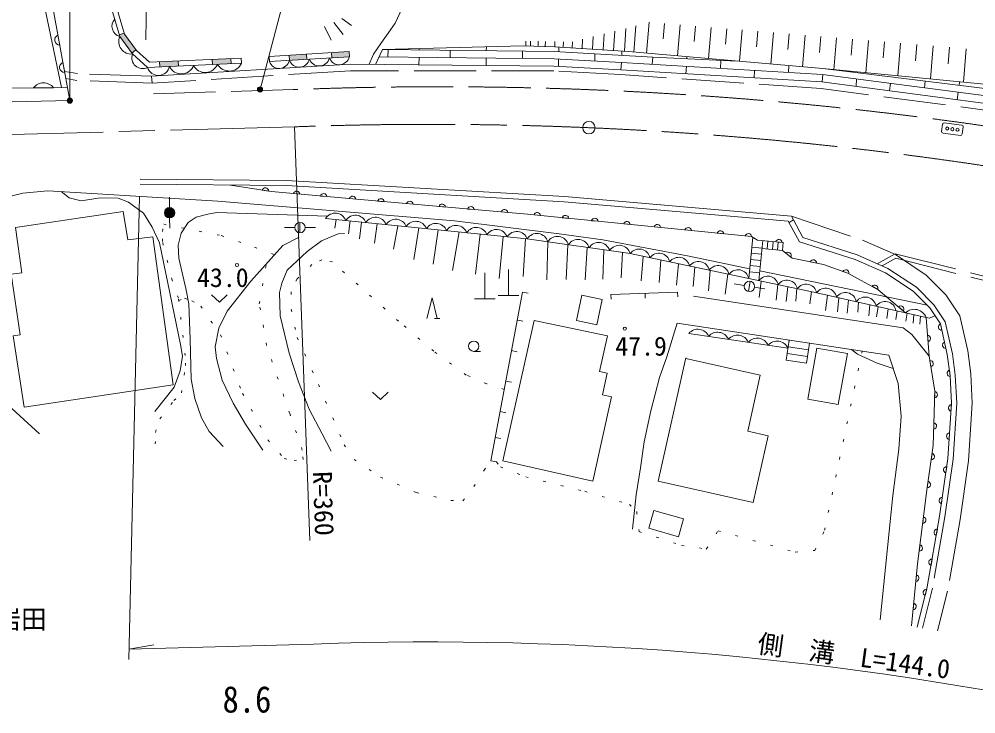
# Model space of a CAD drawing. Units: millimetres, scale not verified, with parts at other scales. Extents: x 40000 to 680000, y 20000 to 380000.
# Drawn here: x 411368 to 503862, y 248561 to 315674 of the extents above; entities that cross this region are included whole.
import ezdxf
from ezdxf.enums import TextEntityAlignment as Align

# ---------------------------------------------------------------- set-up
doc = ezdxf.new("R2010")
doc.units = ezdxf.units.MM
doc.header["$LTSCALE"] = 1000
for name, pattern in [('CHAIN', [18.5, 12, -1.5, 3.5, -1.5]), ('DASHED', [7.5, 6, -1.5]), ('DOTTED', [1.75, 0.25, -1.5])]:
    doc.linetypes.add(name, pattern=pattern)
for name, color, linetype, lineweight in [('M-BGD', 7, 'Continuous', 13), ('M-BMK', 2, 'CHAIN', 13), ('M-BMK-SRVR', 3, 'Continuous', 13), ('M-STR-HTXT', 7, 'Continuous', 13), ('M-STR-STRC', 7, 'Continuous', 13)]:
    doc.layers.add(name, color=color, linetype=linetype, lineweight=lineweight)
doc.layers.add('M-BMK-HTXT', color=7, linetype='Continuous')
doc.styles.add('ＭＳ ゴシック', font='')
doc.styles.get('ＭＳ ゴシック').set_extended_font_data('MS Gothic')

msp = doc.modelspace()

# ---------------------------------------------------------------- hatches: boundary and pattern name
at = {"layer": 'M-BGD'}
for points in [[(421562, 314217), (421533, 314315), (421053, 314174), (421107, 313992), (422275, 312391), (422656, 312717)], [(431836, 311863), (430038, 311785), (430069, 311286), (431867, 311363)], [(439161, 312295), (437464, 312191), (437495, 311692), (439191, 311796)], [(443267, 312548), (441571, 312444), (441601, 311945), (443298, 312049)], [(426740, 311643), (424942, 311566), (424972, 311067), (426771, 311144)], [(425908, 297471, -1), (425918, 296472, -0.41421), (425413, 296967, -0.41421)]]:
    msp.add_hatch(color=256, dxfattribs=at).paths.add_polyline_path(points)
at = {"layer": 'M-STR-HTXT'}
for points in [[(434876, 309006, -0.41421), (434776, 308667, -0.41421), (434437, 308767, -1)], [(416444, 307976, -0.41421), (416440, 307622, -0.41421), (416087, 307625, -1)]]:
    msp.add_hatch(color=256, dxfattribs=at).paths.add_polyline_path(points)

# ---------------------------------------------------------------- linework, layer by layer
at = {"layer": 'M-BGD'}
for p, q in [((416265, 307800), (413564, 322761)), ((443499, 315067), (442563, 315749)), ((441539, 313634), (440880, 314969)), ((442696, 314194), (441799, 315338)), ((468950, 314507), (468831, 312633)), ((470035, 314780), (469895, 312566)), ((470992, 315021), (470792, 312496)), ((472274, 315377), (472025, 312388)), ((473769, 315253), (473644, 313758)), ((475263, 315128), (475013, 312126)), ((476764, 315003), (476639, 313502)), ((478265, 314877), (478013, 311863)), ((479772, 314751), (479646, 313244)), ((481279, 314626), (481026, 311599)), ((482792, 314499), (482666, 312986)), ((415297, 313160), (415121, 314135)), ((421053, 314174), (421533, 314315)), ((460365, 313558), (460348, 313096)), ((465844, 313726), (465787, 312826)), ((466865, 313983), (466788, 312763)), ((467937, 314252), (467838, 312696)), ((484306, 314373), (484052, 311333)), ((485826, 314246), (485699, 312726)), ((487345, 314119), (487090, 311067)), ((488871, 313992), (488744, 312466)), ((490398, 313864), (490141, 310791)), ((491934, 313736), (491806, 312199)), ((493471, 313608), (493212, 310496)), ((422275, 312391), (422656, 312717)), ((445824, 311307), (446510, 312740)), ((447027, 312014), (447035, 312734)), ((450034, 312702), (450036, 312835)), ((453026, 311950), (453034, 312670)), ((456534, 312632), (456538, 313009)), ((460820, 313550), (460803, 313079)), ((461557, 313537), (461539, 313052)), ((462244, 313525), (462225, 313027)), ((463151, 313508), (463153, 312993)), ((463533, 312537), (463538, 312969)), ((464009, 313493), (463973, 312941)), ((464858, 313478), (464820, 312887)), ((495027, 313478), (494897, 311922)), ((496583, 313348), (496320, 310198)), ((498158, 313217), (498026, 311642)), ((499733, 313085), (499467, 309897)), ((501327, 312952), (501194, 311358)), ((502921, 312819), (502652, 309591)), ((430069, 311286), (430038, 311785)), ((431867, 311363), (431836, 311863)), ((432866, 311406), (432836, 311906)), ((443267, 312548), (435529, 312071)), ((435560, 311572), (435529, 312071)), ((443298, 312049), (435560, 311572)), ((437495, 311692), (437464, 312191)), ((439191, 311796), (439161, 312295)), ((441601, 311945), (441571, 312444)), ((443298, 312049), (443267, 312548)), ((450019, 311262), (450027, 311982)), ((456519, 311192), (456526, 311912)), ((460026, 311874), (460034, 312594)), ((463518, 311097), (463526, 311818)), ((463533, 312538), (463534, 312557)), ((467024, 311629), (467031, 312333)), ((469645, 312581), (469624, 312182)), ((472619, 312007), (472581, 311312)), ((475926, 312046), (475915, 311851)), ((415775, 310518), (415598, 311493)), ((424972, 311067), (424942, 311566)), ((426771, 311144), (426740, 311643)), ((469587, 311491), (469548, 310772)), ((475875, 311116), (475837, 310397)), ((479212, 311695), (479170, 310919)), ((485793, 311181), (485758, 310527)), ((424217, 309498), (424176, 310150)), ((482464, 310723), (482425, 310004)), ((489052, 310329), (489013, 309608)), ((492334, 309898), (492295, 309177)), ((412758, 309028), (414676, 309049)), ((495615, 309467), (495522, 308753)), ((498971, 309673), (498887, 309037)), ((502293, 309626), (502246, 309270)), ((502159, 308607), (502065, 307893)), ((434864, 299160), (435482, 299061)), ((437890, 298825), (438513, 298768)), ((425908, 297471), (425898, 298471)), ((440500, 298589), (441123, 298532)), ((443303, 298335), (443927, 298279)), ((446023, 298095), (446647, 298041)), ((448828, 297849), (449452, 297794)), ((451961, 297574), (452584, 297519)), ((454720, 297332), (455344, 297277)), ((457990, 297045), (458613, 296990)), ((425918, 296472), (425927, 295472)), ((438521, 296034), (438521, 295034)), ((442015, 296319), (441882, 295474)), ((443369, 296182), (443201, 294949)), ((444461, 296071), (444262, 294460)), ((461146, 296760), (461769, 296698)), ((463879, 296488), (464501, 296426)), ((466710, 296206), (467332, 296144)), ((486241, 296271), (485799, 296036)), ((438021, 295534), (437021, 295534)), ((439021, 295534), (440021, 295534)), ((445994, 295916), (445737, 294036)), ((447976, 295716), (447576, 293455)), ((450020, 295509), (449531, 292469)), ((451893, 295320), (451403, 292017)), ((453894, 295118), (453251, 291380)), ((469824, 295896), (470446, 295834)), ((472760, 295603), (473382, 295541)), ((475735, 295307), (476358, 295245)), ((455948, 294910), (455482, 291039)), ((458177, 294685), (457781, 290605)), ((460327, 294468), (460096, 290798)), ((462483, 294165), (462386, 290503)), ((478861, 294996), (479483, 294934)), ((481559, 294727), (482182, 294665)), ((481901, 290623), (482292, 294599)), ((482886, 290417), (483265, 294277)), ((483689, 293481), (483763, 294228)), ((484187, 293432), (484260, 294179)), ((484517, 294154), (485140, 294092)), ((464421, 293887), (464240, 290513)), ((466272, 293622), (466076, 290476)), ((467907, 293387), (467812, 290558)), ((483195, 293559), (482199, 293657)), ((483192, 293530), (485166, 293336)), ((484685, 293384), (484758, 294130)), ((469694, 293131), (469583, 290678)), ((471709, 292758), (471513, 290392)), ((473401, 292404), (473229, 290226)), ((483077, 292365), (482082, 292463)), ((483136, 292962), (482141, 293060)), ((485482, 293072), (485973, 292684)), ((458692, 288989), (458692, 291489)), ((475104, 292047), (474916, 289959)), ((476696, 291714), (476534, 289847)), ((478179, 291403), (478000, 289433)), ((483019, 291768), (482024, 291866)), ((487862, 292215), (488475, 292089)), ((456380, 288668), (456380, 291168)), ((479888, 291045), (479614, 289119)), ((482960, 291171), (481965, 291269)), ((482977, 291347), (499139, 288044)), ((491005, 291297), (491596, 291090)), ((481472, 289937), (480485, 290097)), ((482046, 290350), (481886, 289363)), ((482460, 289777), (483447, 289617)), ((483121, 290368), (482919, 288787)), ((484704, 290036), (484542, 288529)), ((485677, 289832), (485532, 288408)), ((486540, 289651), (486454, 288445)), ((493824, 289864), (494374, 289566)), ((455380, 288668), (457380, 288668)), ((460042, 289300), (456972, 272993)), ((457692, 288989), (459692, 288989)), ((460043, 289307), (460584, 289205)), ((468585, 289061), (475021, 289303)), ((468585, 289061), (468602, 288611)), ((471883, 289185), (471899, 288735)), ((475021, 289303), (475038, 288853)), ((487959, 289354), (487809, 288187)), ((489511, 289012), (489315, 287541)), ((490627, 288761), (490486, 287393)), ((491533, 288556), (491427, 287283)), ((492525, 288333), (492444, 287355)), ((493618, 288086), (493513, 287005)), ((494406, 287908), (494251, 286904)), ((495386, 287687), (495261, 286747)), ((496383, 287889), (496862, 287486)), ((451537, 286762), (452037, 286762)), ((496252, 287492), (496122, 286649)), ((497209, 287276), (497092, 286501)), ((497875, 287126), (497809, 286294)), ((498525, 286979), (498442, 286204)), ((459534, 286600), (460074, 286498)), ((500575, 285614), (500438, 286224)), ((476120, 285318), (485692, 283876)), ((499189, 285144), (499242, 284521)), ((485521, 282739), (485811, 284667)), ((485714, 284024), (487692, 283727)), ((487498, 282441), (487789, 284369)), ((500969, 283860), (500832, 284471)), ((455315, 283579), (455982, 283579)), ((458979, 283651), (459519, 283550)), ((485617, 283382), (487595, 283084)), ((485521, 282739), (487498, 282441)), ((499425, 282702), (499523, 282083)), ((501378, 281143), (501313, 281765)), ((458424, 280703), (458964, 280601)), ((499894, 279703), (499876, 279078)), ((501458, 277805), (501499, 278430)), ((457869, 277755), (458409, 277653)), ((499805, 276677), (499787, 276051)), ((501281, 275068), (501321, 275692)), ((457398, 275254), (457938, 275152)), ((456972, 272993), (457513, 272892)), ((499634, 273729), (499547, 273110)), ((500961, 271837), (501051, 272456)), ((499252, 271026), (499165, 270407)), ((500529, 268861), (500619, 269481)), ((498809, 267590), (498731, 266969)), ((500030, 265792), (500137, 266408)), ((498468, 264894), (498390, 264273)), ((499528, 262902), (499635, 263519)), ((498128, 261975), (498066, 261353)), ((498958, 259989), (499110, 260596)), ((497857, 259241), (497795, 258618))]:
    msp.add_line(p, q, dxfattribs=at)
at = {"layer": 'M-BGD', "linetype": 'DASHED'}
msp.add_line((437862, 308870), (422974, 308415), dxfattribs=at)
at = {"layer": 'M-BGD'}
for points in [[(432866, 311406), (423784, 311015), (422335, 312309), (421107, 313992), (417657, 325683)], [(432836, 311906), (423966, 311524), (422708, 312646), (421562, 314217), (418137, 325825)], [(445207, 311314), (445623, 312295), (446328, 313325), (447283, 314656), (447706, 315293), (448390, 316751), (448986, 318334), (449726, 320360), (450810, 322151), (451715, 323089), (453179, 324139), (454581, 324742), (456924, 325205)], [(446510, 312740), (460090, 313105), (463153, 312993), (470286, 312541), (489053, 310895)], [(480780, 311620), (472619, 312007), (463109, 312561), (446510, 312740)], [(566739, 295757), (540085, 301359), (533429, 302791), (527061, 304157), (515076, 306724), (508558, 307767), (489033, 310331), (469587, 311491), (463086, 311841), (446167, 312024)], [(566609, 295048), (539935, 300655), (533278, 302087), (526910, 303453), (514943, 306016), (508454, 307054), (488965, 309614), (469546, 310772), (463062, 311122), (443392, 311334), (424176, 310150)], [(566868, 296465), (540234, 302063), (533581, 303495), (527212, 304861), (515208, 307432), (508662, 308479), (489053, 310895)], [(566998, 297174), (540384, 302768), (533732, 304199), (527363, 305565), (515340, 308140), (511670, 308727), (489053, 310895)], [(416265, 307800), (387008, 307131), (387175, 308742), (416037, 309065)], [(423058, 299724), (437204, 299594), (464058, 298030), (485731, 296165), (486800, 294152), (492202, 292443), (495119, 291160), (497795, 289390), (499413, 287770), (500438, 286224), (501103, 283264), (501375, 281230), (501508, 278576), (501161, 273214), (500355, 267663), (499167, 260822), (498197, 256947)], [(423063, 300224), (437221, 300094), (464094, 298529), (486045, 296640), (486241, 296271)], [(413348, 275608), (409927, 278738), (407863, 281246), (406815, 283357), (406236, 285259), (405919, 286971), (405834, 289013), (406358, 291573), (407094, 293837), (408585, 296765), (409449, 297920), (410563, 298574), (411734, 298869), (414134, 299083), (417895, 298869), (430576, 298091), (453442, 296195), (463592, 294936), (467792, 294339), (475968, 292810), (480289, 291897), (481992, 291549)], [(415447, 299008), (416196, 298398), (417368, 298133), (419211, 298396), (420955, 298369), (421943, 297992)], [(431816, 299644), (435758, 299017), (443615, 298307), (460530, 296822), (482181, 294665), (482748, 294327), (485233, 294083), (485166, 293320), (486114, 292573), (489116, 291958), (491492, 291127), (494431, 289535), (497074, 287307)], [(424235, 295585), (423389, 296929), (421943, 297992)], [(441169, 296630), (430473, 296982), (429625, 296848), (428475, 296531), (427695, 296016), (427028, 295003), (426731, 293852), (426812, 292575), (427486, 289668), (427758, 288178), (427889, 284728), (428010, 280886), (428342, 279025), (429008, 277153), (429752, 275830), (431088, 274392)], [(440999, 296421), (460490, 294451), (470448, 293023), (488472, 289247), (499352, 286793), (499925, 286997)], [(424235, 295585), (424928, 294058), (426979, 284242), (427146, 283125), (426948, 281684), (426346, 280132), (424486, 277768)], [(438456, 294617), (436859, 293805), (433781, 290362), (431467, 287476), (430670, 285811), (430330, 284003), (430438, 282881), (430984, 280800), (432067, 278568), (433261, 276555), (434924, 274047)], [(442810, 294973), (442225, 294925), (440602, 294247), (439208, 293235), (437271, 291439), (436777, 290177), (436554, 289281), (436599, 287023), (437476, 283401), (438392, 280621), (439400, 277987), (440661, 275614), (441542, 273926)], [(429981, 289048), (430731, 288348), (431481, 289048)], [(450787, 286762), (451287, 288762), (451787, 286762)], [(476568, 288926), (496819, 285853), (497680, 285223), (499360, 283113)], [(499045, 286862), (499360, 283113), (499895, 279746), (499741, 274483), (499170, 270442), (498234, 263042), (497640, 257054)], [(475000, 286295), (473986, 283041), (473289, 281058), (472443, 277823), (471809, 274829), (471429, 272337), (471033, 269725), (470678, 266391)], [(475000, 286295), (495458, 283214), (496343, 280463), (496656, 277332), (496418, 274144), (495845, 269654), (494614, 257631)], [(491842, 283759), (492410, 283323), (494330, 282426), (495871, 281930)], [(475815, 282940), (473153, 271025), (482327, 268976), (483768, 275428), (481803, 275867), (483015, 281295), (475807, 282905)], [(445545, 279625), (446295, 278925), (447045, 279625)]]:
    msp.add_lwpolyline(points, dxfattribs=at)
at = {"layer": 'M-BGD', "linetype": 'DASHED'}
for points in [[(424176, 310150), (417016, 310410), (415754, 310629)], [(566492, 294409), (539800, 300019), (533141, 301451), (526773, 302817), (514824, 305377), (508360, 306411), (488903, 308967), (469520, 310323), (463048, 310672), (443408, 310683), (424217, 309498), (416949, 309762), (415877, 309948)], [(486045, 296640), (492908, 294317), (496081, 292922), (499067, 290946), (500970, 289042), (502308, 287022), (503074, 283617), (503369, 281413), (503512, 278562), (503151, 273005), (502330, 267348), (501125, 260408), (500165, 256572)], [(486241, 296271), (487146, 294567), (492378, 292912), (495360, 291600), (498113, 289779), (499802, 288088), (500905, 286424), (501596, 283352), (501874, 281276), (502009, 278573), (501658, 273162), (500848, 267584), (499656, 260719), (498689, 256853)], [(494334, 292052), (496063, 293008), (518928, 287258)], [(494794, 291849), (496118, 292581), (518600, 286928)]]:
    msp.add_lwpolyline(points, dxfattribs=at)
at = {"layer": 'M-BGD'}
for points in [[(411633, 291155), (411032, 295533), (421420, 297081), (421888, 294349), (424284, 294652), (426260, 280335), (411861, 278179), (410788, 285078), (411480, 285185), (410600, 291036)], [(465781, 289017), (467737, 288597), (467211, 286153), (465256, 286573)], [(461174, 286575), (458139, 272994), (466825, 271053), (468640, 279174), (467760, 279396), (468224, 281458), (467489, 281623), (468256, 285087)], [(488483, 283894), (491437, 283370), (490563, 278447), (487609, 278970)], [(472727, 268217), (475611, 267388), (475113, 265658), (472230, 266487)]]:
    msp.add_lwpolyline(points, close=True, dxfattribs=at)
at = {"layer": 'M-BGD', "linetype": 'DOTTED'}
for points in [[(424533, 274632), (424544, 275753), (424972, 277055), (426323, 278823), (427074, 279559), (427466, 282204), (427415, 283167), (426775, 288725), (426162, 290450), (425219, 294190), (425219, 295168), (425351, 295852), (430909, 294771), (434121, 293645), (436073, 292926)], [(458273, 279902), (456569, 280458), (454584, 281296), (451448, 283597), (448050, 286506), (441654, 292214), (440646, 292419), (439678, 291958), (438234, 290589), (437668, 289338), (437668, 287641), (438242, 284927), (440314, 280375), (442787, 274555), (443749, 273131), (446310, 271433), (449761, 269942), (453117, 269174), (454278, 269126), (455320, 270522), (456323, 272104), (456972, 272993)], [(426801, 288500), (427369, 288726), (428072, 288458), (428919, 287948), (430832, 285173), (432962, 279525), (435423, 275018), (437005, 273225), (437945, 273039), (438826, 273131), (438732, 274040), (437532, 277574), (435292, 284159), (434587, 288178), (435267, 292024)], [(457513, 272892), (457897, 272415), (460341, 271459), (466043, 270059), (470361, 268800), (471071, 268099), (471297, 266174), (475405, 264839), (477804, 264487), (478938, 266258), (486401, 264177), (488294, 264348), (489233, 266292), (492876, 283603)]]:
    msp.add_lwpolyline(points, dxfattribs=at)
at = {"layer": 'M-BGD'}
for centre, radius in [((425913, 296972), 500), ((438521, 295534), 500), ((432427, 291927), 150), ((481966, 289857), 500), ((469923, 285779), 150), ((455315, 284079), 500)]:
    msp.add_circle(centre, radius, dxfattribs=at)
for centre, radius, start, end in [((421363, 314982), 1022, 137.39372, 255.48383), ((415306, 313665), 505, 111.40693, 269.06512), ((422194, 313495), 1195, 155.4382, 276.77976), ((423302, 311934), 1037, 158.84262, 297.67209), ((438444, 312043), 1012, 200.30315, 346.74721), ((440378, 312162), 1012, 200.30315, 346.74721), ((442313, 312281), 1012, 200.30315, 346.74721), ((415783, 311023), 505, 111.40693, 269.06512), ((424833, 311329), 1095, 196.66755, 348.26341), ((427045, 311633), 1256, 204.80102, 340.12994), ((429362, 311805), 1284, 207.74783, 337.18314), ((431679, 311982), 1320, 210.80799, 334.12297), ((436509, 311924), 1012, 200.30315, 346.74721), ((413725, 308348), 1182, 36.39785, 144.88301), ((413725, 308348), 1182, 36.39785, 144.88301), ((435165, 299057), 318, 0.86452, 161.08225), ((438196, 298742), 318, 4.72315, 164.94088), ((440806, 298506), 318, 4.72315, 164.94088), ((443610, 298253), 318, 4.72315, 164.94088), ((446330, 298014), 318, 4.87292, 165.09065), ((449135, 297767), 318, 4.87292, 165.09065), ((441924, 295840), 1093, 20.58017, 147.87611), ((452268, 297492), 318, 4.87292, 165.09065), ((455027, 297250), 318, 4.87292, 165.09065), ((458297, 296963), 318, 4.87292, 165.09065), ((461452, 296675), 318, 4.20271, 164.42044), ((443874, 295643), 1093, 20.58017, 147.87611), ((445823, 295446), 1093, 20.58017, 147.87611), ((447772, 295249), 1093, 20.58017, 147.87611), ((449721, 295052), 1093, 20.58017, 147.87611), ((464185, 296403), 318, 4.20271, 164.42044), ((467015, 296121), 318, 4.20271, 164.42044), ((470130, 295811), 318, 4.20271, 164.42044), ((451670, 294855), 1093, 20.58017, 147.87611), ((453619, 294658), 1093, 20.58017, 147.87611), ((455568, 294461), 1093, 20.58017, 147.87611), ((457518, 294264), 1093, 20.58017, 147.87611), ((459467, 294067), 1093, 20.58017, 147.87611), ((473066, 295518), 318, 4.20271, 164.42044), ((476041, 295222), 318, 4.20271, 164.42044), ((479167, 294910), 318, 4.20271, 164.42044), ((461422, 293866), 1101, 15.79703, 147.87611), ((463414, 293580), 1101, 15.79703, 147.87611), ((465405, 293294), 1101, 15.79703, 147.87611), ((481865, 294642), 318, 4.20271, 164.42044), ((484823, 294069), 318, 4.28355, 164.50128), ((467397, 293009), 1101, 15.79703, 147.87611), ((469388, 292723), 1101, 15.79703, 147.87611), ((471314, 292401), 1066, 12.00234, 144.33272), ((473223, 292001), 1066, 12.00234, 144.33272), ((475132, 291601), 1066, 12.00234, 144.33272), ((485694, 292835), 318, 331.61902, 131.83675), ((488157, 292098), 318, 358.3115, 158.52924), ((477041, 291201), 1066, 12.00234, 144.33272), ((478950, 290801), 1066, 12.00234, 144.33272), ((480859, 290401), 1066, 12.00234, 144.33272), ((491283, 291142), 318, 350.61999, 150.83772), ((483731, 289811), 1040, 12.00234, 144.33272), ((485592, 289421), 1040, 12.00234, 144.33272), ((487454, 289029), 1041, 12.06071, 144.27435), ((489338, 288625), 1066, 10.24806, 144.33272), ((494073, 289667), 318, 341.45281, 141.67054), ((491254, 288193), 1066, 10.24806, 144.33272), ((493169, 287761), 1066, 10.24806, 144.33272), ((495084, 287329), 1066, 10.24806, 144.33272), ((496587, 287646), 318, 329.75331, 129.97104), ((497912, 286430), 1213, 20.85461, 133.72617), ((500560, 285931), 318, 112.56467, 272.7824), ((476988, 284580), 1139, 23.2447, 139.62538), ((478902, 284292), 1139, 23.2447, 139.62538), ((480817, 284003), 1139, 23.2447, 139.62538), ((499161, 284828), 318, 284.68366, 84.90139), ((482731, 283715), 1139, 23.2447, 139.62538), ((484645, 283427), 1139, 23.2447, 139.62538), ((500954, 284178), 318, 112.56467, 272.7824), ((499420, 282384), 318, 288.92764, 89.14537), ((501400, 281460), 318, 105.87988, 266.09761), ((499830, 279392), 318, 278.21213, 78.42987), ((501533, 278114), 318, 96.1803, 256.39803), ((499742, 276365), 318, 278.21213, 78.42987), ((501355, 275377), 318, 96.1803, 256.39803), ((499537, 273427), 318, 271.84567, 72.0634), ((501060, 272139), 318, 91.63017, 251.84791), ((499155, 270724), 318, 271.84567, 72.0634), ((500628, 269163), 318, 91.63017, 251.84791), ((498716, 267286), 318, 272.68357, 72.90131), ((500137, 266091), 318, 90.04222, 250.25995), ((498375, 264590), 318, 272.68357, 72.90131), ((499635, 263201), 318, 90.04222, 250.25995), ((498043, 261669), 318, 274.22641, 74.44414), ((499087, 260279), 318, 85.83635, 246.05408), ((497772, 258935), 318, 274.22641, 74.44414)]:
    msp.add_arc(centre, radius, start, end, dxfattribs=at)
at = {"layer": 'M-BGD', "linetype": 'DASHED'}
msp.add_arc((452057, -58996), 368140, 78.13025, 92.2098, dxfattribs=at)
at = {"layer": 'M-BMK'}
msp.add_line((437994, 305272), (388902, 303923), dxfattribs=at)
msp.add_arc((451148, -54488), 360000, 77.84412, 92.09404, dxfattribs=at)
at = {"layer": 'M-BMK-SRVR'}
msp.add_circle((466453, 305187), 600, dxfattribs=at)
at = {"layer": 'M-STR-HTXT'}
for p, q in [((415477, 309058), (405717, 355404)), ((423614, 313685), (424409, 355918)), ((434657, 308886), (441975, 336766)), ((416265, 307800), (416304, 333020)), ((437994, 305272), (439456, 265300)), ((423009, 298555), (421959, 253824)), ((421983, 254825), (439821, 255305)), ((421983, 254825), (424404, 255232))]:
    msp.add_line(p, q, dxfattribs=at)
for centre in [(434657, 308886), (416265, 307800)]:
    msp.add_circle(centre, 250, dxfattribs=at)
msp.add_arc((451148, -54488), 310000, 77.84412, 92.09404, dxfattribs=at)
at = {"layer": 'M-STR-STRC'}
for p, q in [((500555, 304819), (500638, 305514)), ((500805, 305645), (502493, 305442)), ((502540, 304580), (502624, 305275)), ((500686, 304652), (502374, 304449))]:
    msp.add_line(p, q, dxfattribs=at)
for centre in [(501093, 305107), (501589, 305047), (502086, 304988)]:
    msp.add_circle(centre, 150, dxfattribs=at)
for centre, start, end in [((500787, 305496), 83.15135, 173.15135), ((502475, 305293), 353.15135, 83.15135), ((500704, 304801), 173.15135, 263.15135), ((502392, 304598), 263.15135, 353.15135)]:
    msp.add_arc(centre, 150, start, end, dxfattribs=at)

# ---------------------------------------------------------------- texts
at = {"layer": 'M-BGD', "style": 'ＭＳ ゴシック'}
for s, p in [('43.0', (428567, 290710)), ('47.9', (469003, 284084))]:
    msp.add_text(s, height=1833, dxfattribs=at).set_placement(p, align=Align.MIDDLE_LEFT)
at = {"layer": 'M-BMK-HTXT', "style": 'ＭＳ ゴシック'}
msp.add_text('下岩田', height=1833, dxfattribs=at).set_placement((410300, 257697), align=Align.MIDDLE_CENTER)
at = {"layer": 'M-STR-HTXT', "style": 'ＭＳ ゴシック'}
msp.add_text('R=360', height=1833, rotation=272.094, dxfattribs=at).set_placement((439212, 271947), align=Align.BOTTOM_LEFT)
msp.add_text('側\u3000溝\u3000L=144.0', height=1833, rotation=352.176, dxfattribs=at).set_placement((491872, 252669), align=Align.BOTTOM_CENTER)
at = {"layer": 'M-STR-HTXT', "style": 'ＭＳ ゴシック', "width": 0.9}
msp.add_text('8.6', height=2566, dxfattribs=at).set_placement((433393, 249966), align=Align.MIDDLE_CENTER)

doc.saveas('drawing.dxf')
